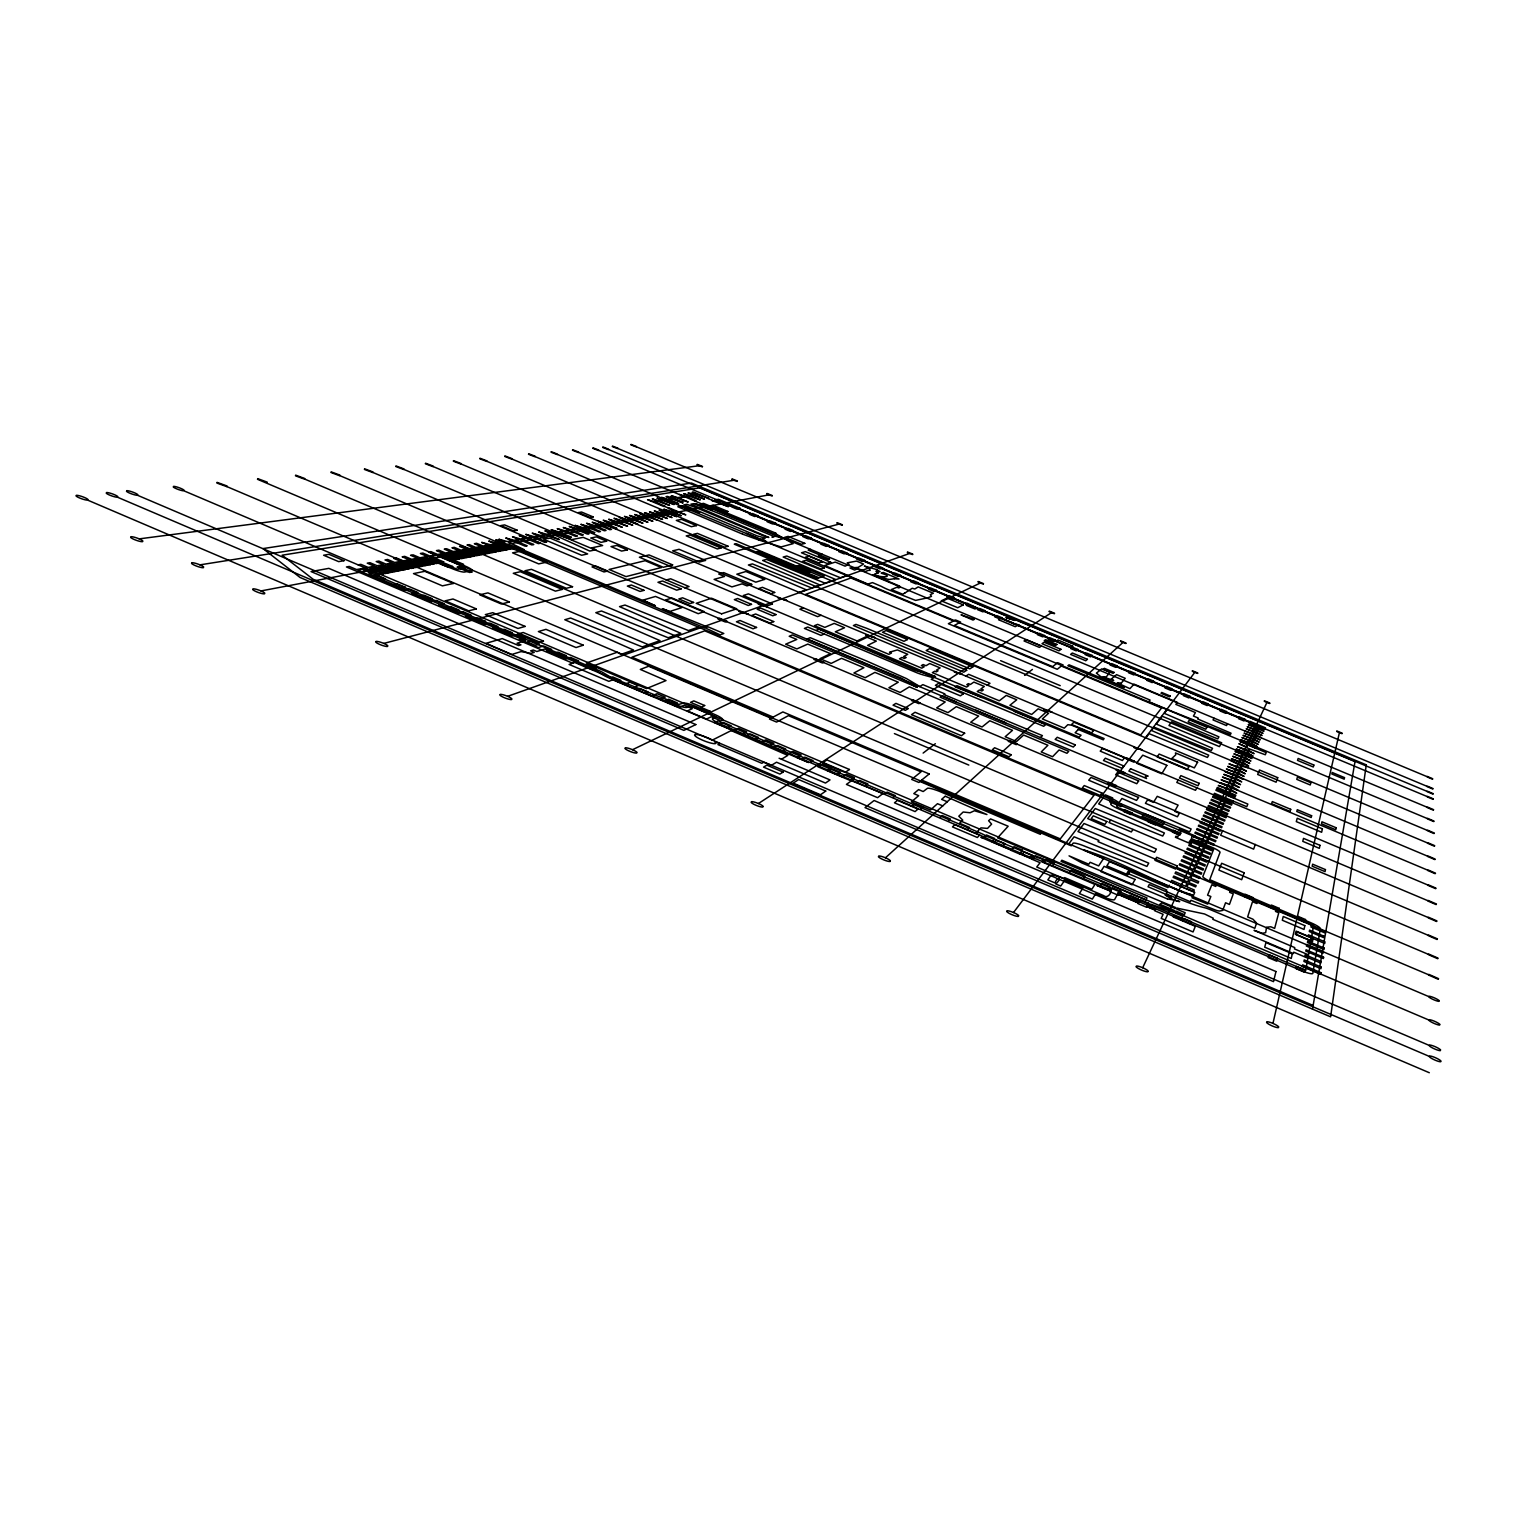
<?xml version="1.0" encoding="UTF-8"?>
<svg xmlns="http://www.w3.org/2000/svg" width="1517" height="1517" viewBox="0 0 1517 1517"><rect width="100%" height="100%" fill="white"/><g stroke="black" fill="none" stroke-linecap="round" stroke-linejoin="round"><path stroke-width="1.5" d="M1096.374 673.188L1101.721 668.845L1109.932 672.278L1106.083 677.132L1103.276 676.715M1312.508 1009.108L1355.003 761.61L699.584 487.867M1311.655 938.132L1311.143 940.768L1296.504 934.548L1297.073 931.95L1324.739 943.46L1325.005 941.867L1308.394 934.832L1308.071 936.406M1272.953 1023.406L1339.397 732.73L1336.724 731.459M1255.28 844.438L1253.63 849.141L1220.635 835.222L1222.607 830.671M1190.352 924.213L1191.414 921.691L1183.753 918.449L1182.672 920.952M1192.627 896.433L1192.04 897.799L1207.741 904.113L1210.85 896.528L1207.57 895.144L1211.818 884.771L1215.762 886.44L1216.767 883.975L1230.552 889.815L1229.623 892.318L1233.264 893.854L1229.453 904.416L1225.565 902.767L1222.74 910.39L1219.535 911.072A13.937 2.332 23 0 1 1216.16 910.314L1190.959 900.283L1190.314 901.743L1166.08 891.446L1166.782 890.024L1127.055 873.147L1128.439 870.796L1167.976 887.578L1169.266 885.169M1192.115 894.859L1184.208 892.849M1233.245 801.166L1232.847 802.076L1226.76 799.516L1225.793 801.64L1231.918 804.219L1231.52 805.129L1225.376 802.55L1224.409 804.693L1230.571 807.291L1230.154 808.22L1223.972 805.622L1222.986 807.803L1229.187 810.419L1228.77 811.367L1222.55 808.751L1221.545 810.95L1227.803 813.586L1227.386 814.553L1221.109 811.898L1220.085 814.155L1226.381 816.81L1225.964 817.777L1219.649 815.122L1218.606 817.398L1224.959 820.071L1224.522 821.057L1218.17 818.365L1217.108 820.678L1223.498 823.371L1223.062 824.376L1216.653 821.683L1215.591 824.015L1222.019 826.727L1221.583 827.751L1215.136 825.039L1214.036 827.41L1220.521 830.14L1220.085 831.183L1213.581 828.434L1212.481 830.842L1219.004 833.61L1218.549 834.653L1212.007 831.885L1210.888 834.35L1217.468 837.119L1216.994 838.18L1210.395 835.393L1209.258 837.896L1215.894 840.683L1215.42 841.764L1208.784 838.958L1207.627 841.499L1214.302 844.305L1213.828 845.405L1207.134 842.58L1205.275 846.638L1212.026 849.482L1211.533 850.62L1204.763 847.756L1203.569 850.373L1210.376 853.256L1209.883 854.393L1203.057 851.511L1201.843 854.166L1208.708 857.067L1208.196 858.224L1201.312 855.323L1200.08 858.034L1207.001 860.954L1206.489 862.13L1199.549 859.191L1198.297 861.94L1205.275 864.899L1204.745 866.093L1197.747 863.135L1196.477 865.942L1203.512 868.9L1202.981 870.132L1195.927 867.136L1194.638 869.981L1201.711 872.977L1201.18 874.209L1194.069 871.213L1192.76 874.095L1199.909 877.129L1199.34 878.381L1192.191 875.347L1190.845 878.286L1198.695 881.605L1198.051 883.122L1190.371 879.86L1188.911 882.534L1196.173 885.606L1195.605 886.914L1188.323 883.823L1186.939 886.857L1194.258 889.967L1193.576 891.541L1186.085 888.734M1247.903 767.792L1241.987 766.218L1241.171 768.019L1246.424 771.167L1240.811 768.797L1239.996 770.636L1245.286 773.784L1239.636 771.413L1238.782 773.253L1244.111 776.439L1238.422 774.068L1237.569 775.927L1242.935 779.15L1237.208 776.742L1236.336 778.638L1241.721 781.881L1235.957 779.454L1235.085 781.388L1240.508 784.649L1234.705 782.203L1233.814 784.156L1239.275 787.456L1233.435 784.991L1232.544 786.982L1238.024 790.3L1232.145 787.835L1231.235 789.826L1236.753 793.182L1230.837 790.698L1229.908 792.727L1235.862 795.23L1235.483 796.103L1229.51 793.6L1228.979 794.775L1234.971 797.278L1234.573 798.17L1215.932 790.338L1216.35 789.447L1227.879 794.301L1228.429 793.144L1216.918 788.309L1217.336 787.437L1228.827 792.272L1229.756 790.243L1218.322 785.446L1230.154 789.371L1231.064 787.38L1219.725 782.601L1231.463 786.527L1232.373 784.554L1221.09 779.814L1232.752 783.701L1233.643 781.767L1222.455 777.064L1234.023 780.933L1234.914 779.017L1223.783 774.353L1235.274 778.202L1236.146 776.306L1225.11 771.66L1236.526 775.49L1237.379 773.613L1226.4 769.024L1237.739 772.817L1238.593 770.977L1227.689 766.407L1238.953 770.2L1239.787 768.379L1228.96 763.828L1240.148 767.602L1240.963 765.801L1230.59 760.529M1261.139 737.679L1256.247 734.873L1256.929 733.356L1262.087 735.517L1257.233 732.711L1257.915 731.213L1263.035 733.356L1258.2 730.587L1258.882 729.108L1263.964 731.232L1259.167 728.463L1259.622 727.477L1264.685 729.601L1265.462 727.819L1249.875 721.315L1249.022 723.059L1258.693 727.098L1258.238 728.084L1248.226 724.652L1257.953 728.71L1257.271 730.189L1247.202 726.738L1256.986 730.834L1256.285 732.313L1246.159 728.843L1256 732.958L1255.299 734.475L1245.116 730.985M1242.347 765.459L1243.144 763.677L1248.7 766.009L1243.504 762.918L1244.3 761.174L1249.799 763.487L1244.642 760.434L1245.419 758.69L1250.899 760.984L1245.76 757.95L1246.538 756.243L1251.98 758.519L1246.879 755.523L1247.638 753.835L1253.042 756.092L1247.979 753.115L1248.738 751.446L1254.104 753.684L1249.06 750.725L1249.799 749.095L1265.311 754.764L1266.202 752.584L1247.903 744.923L1246.917 747.028L1238.877 743.671L1248.832 748.677L1248.074 750.327L1237.379 746.686L1247.751 751.029L1246.993 752.697L1236.222 749.057L1246.652 753.418L1245.874 755.106L1235.047 751.427L1245.552 755.826L1244.755 757.533L1233.871 753.854L1244.433 758.272L1243.637 759.998L1232.657 756.3L1243.295 760.757L1242.48 762.501L1231.444 758.765L1242.139 763.26L1241.323 765.042M1251.07 746.231L1256.436 748.393L1251.411 745.473L1251.885 744.449L1257.195 746.667L1252.189 743.766L1252.909 742.173L1258.2 744.373L1253.232 741.491L1253.933 739.917L1259.186 742.116L1254.237 739.253L1254.957 737.717L1260.172 739.898L1255.242 737.053L1255.943 735.517M1182.862 892.28L1168.849 886.042M1184.739 888.166L1170.877 881.908L1171.636 880.372L1185.611 886.307L1186.996 883.273L1173.115 877.376L1173.741 876.105L1187.583 881.984L1188.854 879.215L1175.068 873.375L1175.808 871.896L1189.537 877.736L1190.883 874.797L1177.23 869.013L1177.837 867.781L1191.452 873.545L1192.779 870.663L1179.24 864.918L1179.828 863.723L1193.348 869.431L1194.656 866.605L1181.212 860.916L1181.8 859.722L1195.206 865.392L1196.477 862.604L1183.146 856.953L1183.734 855.778L1197.027 861.409L1198.297 858.66L1185.061 853.066L1185.63 851.909L1198.828 857.503L1200.061 854.792L1186.939 849.255L1187.508 848.117L1200.592 853.654L1201.824 850.98L1188.797 845.481L1189.347 844.362L1202.336 849.842L1203.531 847.226L1190.617 841.764L1191.167 840.665L1204.043 846.126L1196.932 842.485L1197.804 840.646L1205.143 843.736L1205.901 842.068L1193.12 836.663L1193.651 835.602L1206.413 840.987L1207.57 838.446L1194.884 833.098L1195.415 832.037L1208.063 837.384L1209.201 834.9L1196.61 829.59L1197.122 828.547L1209.694 833.838L1210.813 831.392L1198.316 826.12L1198.828 825.096L1211.287 830.349L1212.386 827.941L1200.004 822.707L1200.497 821.702L1212.86 826.917L1213.96 824.546L1201.654 819.351L1202.147 818.346L1214.415 823.522L1215.496 821.19L1203.284 816.032L1203.758 815.046L1215.951 820.185L1217.013 817.891L1204.877 812.771L1205.351 811.804L1217.468 816.904L1218.511 814.629L1206.47 809.566L1206.925 808.599L1218.947 813.662L1219.971 811.424L1208.025 806.399L1208.48 805.451L1220.408 810.476L1221.432 808.277L1209.561 803.27L1210.016 802.341L1221.849 807.328L1222.854 805.148L1211.078 800.199L1211.514 799.269L1223.29 804.219L1224.257 802.076L1212.557 797.165L1213.012 796.254L1224.693 801.166L1225.66 799.061L1214.036 794.168L1214.472 793.277L1246.784 806.722L1247.846 804.086L1226.551 795.117L1225.357 797.714M1250.103 745.814L1239.939 741.491L1250.444 745.056L1250.918 744.032L1240.773 739.803L1251.222 743.349L1251.961 741.775L1241.873 737.546L1252.265 741.092L1252.985 739.519L1242.973 735.347L1253.289 738.855L1254.009 737.319L1244.054 733.147L1254.294 736.655L1255.014 735.119M1041.022 832.966L1040.378 834.331L939.061 791.191A22.736 3.849 22.2 0 0 937.108 790.471L934.169 789.485A13.501 2.276 22.2 0 0 932.405 788.954L931.571 788.745A11.624 1.972 22.2 0 0 929.466 788.309L928.461 788.214A14.639 2.484 22.2 0 0 927.551 788.233L923.189 791.552L918.619 789.598L913.803 793.619L918.695 795.685L911.376 801.848L930.452 809.964L937.487 803.688L942.797 805.925M1136.366 966.045A6.732 1.289 23.1 0 1 1142.68 967.732L1266.904 702.504L1269.691 703.509M1180.169 833.345L1181.174 831.449L1178.538 830.349L1179.164 829.192L1194.998 835.867L1194.429 837.043L1192.078 836.057L1191.433 838.636L1211.438 847.074A9.993 1.517 22.9 0 1 1220.028 852.364L1209.751 879.689L1310.878 922.753A10.676 1.726 23.3 0 1 1320.378 928.632L1312.85 973.326A11.529 2.01 23.4 0 1 1301.833 970.823L1117.82 892.717A11.434 2.01 22.8 0 1 1117.991 893.418L1114.616 899.524A11.567 2.048 22.8 0 1 1102.878 896.775L1095.691 893.722L1092.335 899.088L1079.364 893.551L1082.835 888.26L1064.612 880.505L1060.705 886.061L1055.794 883.956C1063.133 877.148 1057.482 875.992 1054.998 882.932L1047.83 879.898L1050.902 875.423A11.586 2.067 22.6 0 1 1062.772 878.229L1103.599 895.599C1108.282 899.903 1114.635 889.057 1107.789 888.355M1179.373 833.023L1118.427 807.746L1116.796 806.57L1118.712 803.043A9.823 1.479 22.6 0 0 1110.539 798.018L1101.74 794.301L1101.114 795.117L1112.53 800.255L1110.728 804.029A9.898 1.517 22.6 0 0 1118.977 809.111L1178.671 834.35L1177.818 837.005L1175.959 836.227L1175.41 837.27L1191.073 843.888L1191.603 842.826L1189.214 841.821L1190.978 839.546L1213.619 849.387L1202.848 876.428A10.562 1.707 23 0 0 1211.931 882.135L1313.608 925.541L1305.758 970.368L1044.417 860.025A11.396 2.01 22.6 0 0 1037.021 857.465L986.372 836.095A11.359 1.991 22.3 0 0 980.266 833.042L719.361 721.599L722.509 719.892A11.169 1.934 21.5 0 0 714.659 714.45L695.696 706.372A11.169 1.915 21.4 0 0 683.162 703.167L678.933 704.4L665.489 698.939A11.264 1.953 21.3 0 0 658.909 696.568L610.972 677.322L603.728 673.036A11.245 1.934 21.1 0 0 598.134 670.211L375.799 575.246L436.668 562.598L452.275 568.666A10.486 1.65 20.7 0 0 464.619 572.042L471.54 570.601A10.41 1.631 20.7 0 0 465.131 566.05L451.402 559.754L515.059 547.77L704.343 627.791M1196.837 787.835L1195.491 790.319L1176.794 782.45L1178.235 780.022M1227.462 723.837L1226.513 725.562L1213.031 719.93L1214.036 718.224M1100.318 885.644L1101.74 883.349L1110.122 886.914L1108.718 889.209L1036.528 859.115A11.359 1.991 22.5 0 1 1029.095 856.536M1143.951 813.472L1142.168 816.317L1162.591 824.945L1164.26 822.024L1118.844 802.872L1121.954 798.435L1191.129 828.984L1189.65 831.923L1144.197 813.548M1132.952 829.42L1131.341 831.961L1108.965 822.479L1110.691 819.995M1083.366 878.438L1084.883 876.181L1070.945 870.265L1069.39 872.484M1052.76 865.411L1054.391 863.23L1046.066 859.684L1044.379 861.846M1068.366 844.457L1074.074 836.796L1146.909 866.416L1148.729 863.135L1098.043 841.651L1098.877 840.437L1077.98 831.581L1084.029 823.503L1154.589 852.289L1156.371 849.084L1087.708 818.573L1095.236 808.523L1162.724 836.038L1164.411 833.004L1098.668 803.915L1103.143 797.923M1104.262 796.52L1105.476 794.908L1112.663 797.942L1111.487 799.573L1109.951 798.833M1145.828 737.964L1149.071 733.659L1207.456 757.438L1208.708 755.182L1151.46 730.473L1153.982 727.136L1211.324 750.498L1212.538 748.298L1156.295 724.064L1162.174 716.252L1217.753 738.893L1218.909 736.845L1164.335 713.369L1167.18 709.615M1013.508 912.532L1194.751 672.429L1197.596 673.434M1022.42 853.995L1024.184 851.852L1032.546 855.398L1030.802 857.56L991.322 840.494A11.34 1.991 22.4 0 1 985.14 837.403L719.911 723.874L722.983 722.32L731.156 725.79L728.103 727.364M1003.021 845.746L1004.88 843.642L996.536 840.096L994.64 842.182M1078.303 729.468L1075.136 732.73L1081.052 735.233L1079.194 737.148L957.037 685.703L955.236 686.917L982.068 697.573M1121.291 683.124L1125.235 678.308L1116.531 674.648L1111.392 678.971M976.152 832.833L980.949 827.865L987.529 828.415L991.606 824.11L988.591 820.697L990.601 818.915L1008.16 826.234L997.56 837.877L1145.923 899.96L1147.004 897.912L1061.047 861.372L1061.862 860.253L1175.808 907.64L1175.391 908.55L1161.927 902.824L1159.879 904.265L1174.499 910.484L1173.665 912.324L1150.644 904.132L1149.431 906.521L1155.461 909.1L1154.665 910.712L1163.122 914.315L1161.188 918.392L1193.064 931.95L1195.339 926.337L1173.229 916.932L1173.703 915.889L1181.421 919.188L1182.653 916.154L1175.049 912.912L1175.903 911.072L1184.341 914.656L1185.194 912.722L1176.775 909.138L1177.268 908.076A22.414 3.849 22.9 0 0 1179.43 908.645L1204.555 913.974L1213.259 918.221L1212.823 919.321L1293.413 953.567L1293.717 952.183L1307.445 958.023L1308.09 954.686L1294.456 948.902L1294.741 947.594L1254.066 930.319L1260.267 932.595A10.183 1.726 23.2 0 0 1262.846 933.22L1265.652 932.652L1266.562 927.228L1270.81 926.773L1274.64 928.404L1278.755 912.817L1275.532 911.433L1276.157 909.1L1257.574 901.231L1256.853 903.525L1252.511 901.705L1247.638 916.951L1252.947 919.207L1256.569 922.981L1254.843 928.309L1210.642 909.783A22.319 3.792 23.1 0 0 1205.408 907.924C1191.698 904.739 1179.562 898.974 1166.345 894.158L1167.313 892.167L1149.241 884.506L1148.047 886.762L1171.845 896.85L1165.132 894.992C1178.292 903.999 1188.778 902.293 1167.521 898.955M967.808 829.287L969.572 827.523L959.54 823.257L962.745 820.128L958.801 816.203L963.162 812.012L970.046 812.771L974.426 810.742L986.941 814.553L945.375 796.273M1040.605 737.452L1042.444 735.631L943.934 694.558L944.901 693.914L922.848 684.622L919.814 686.518L906.332 678.516L866.624 661.014L810.23 637.69L807.272 638.96L902.103 678.592L913.898 685.722A15.417 2.181 22 0 0 917.33 687.391L792.386 634.94L789.219 636.268L796.785 639.453L785.673 644.194L796.861 648.916L807.784 644.08L830.52 653.675L819.995 658.662L831.202 663.403L841.537 658.321L863.875 667.727L853.938 672.979L865.164 677.72L874.911 672.372L898.254 682.214L888.924 687.732L900.188 692.473L909.328 686.879L945.205 701.992L936.691 707.87L947.973 712.63L956.298 706.675L978.636 716.081L970.728 722.225L982.049 726.984L989.767 720.765L1012.484 730.341L1005.164 736.731L1016.504 741.529L1023.634 735.043L1047.906 745.264L1041.212 751.939L1052.57 756.736L1059.075 749.967L1066.963 753.285L1068.745 751.351L940.085 697.156L942.114 695.791L956.279 702.011M878.002 573.047L877.49 573.312A27.951 3.224 21.8 0 1 877.186 573.407L876.731 573.464A33.279 3.868 21.9 0 0 876.542 573.464A25.599 2.977 21.9 0 0 876.086 573.54L874.569 574.09C875.84 577.636 897.476 577.996 881.263 573.217L883.311 572.459L899.05 579.039L894.537 578.773M948.39 821.038L950.476 819.047L942.209 815.52L940.066 817.492M1005.619 722.718L975.829 710.221M885.435 857.807L1122.921 642.487L1125.842 643.511M848.78 564.286L845.121 566.163L835.26 562.086L824.755 565.519L867.914 584.083L872.484 582.604L881.339 586.396A18.944 2.238 21.9 0 0 887.047 589.184L915.585 600.41L926.072 598.172A14.696 1.726 21.9 0 0 926.678 598.267L931.476 596.371L930.281 594.645L933.353 593.242L918.183 586.908L914.808 588.994L912.76 588.406M920.667 809.244L922.886 807.309L914.618 803.801L912.381 805.717M893.02 797.487L895.352 795.61L887.104 792.102L884.733 793.96M923.132 753.077L935.344 743.709M1024.62 675.406L1032.413 669.433M865.411 785.749L867.857 783.91L859.627 780.421L857.124 782.222M987.245 685.286L990.013 683.295L968.623 674.307L965.741 676.241M837.839 774.03L840.418 772.248L832.188 768.759L829.59 770.503M758.443 803.517L1051.452 612.678L1054.41 613.721M810.343 762.33L813.036 760.605L804.825 757.116L802.095 758.822M1018.229 625.649L1019.291 624.985L1012.806 623.373M1017.433 625.345L1015.271 626.711L998.527 619.713L999.855 618.936L994.64 616.755L996.726 615.561L1002.149 617.817L1001.011 618.481M781.464 759.24L787.797 755.39L732.502 731.156L730.417 730.985L712.364 740.087A11.491 2.067 21.4 0 0 695.07 734.55A11.491 2.067 21.4 0 0 706.41 741.699A11.491 2.067 21.4 0 0 714.583 741.491L719.873 743.614L717.958 744.619L761.799 763.298L763.601 762.236L771.432 765.308L776.533 762.217L825.476 783.056L830.027 779.928L779.112 758.253M782.867 750.65L785.692 748.981L777.5 745.492L774.656 747.141M755.466 738.988L758.386 737.376L750.213 733.906L747.255 735.498M976.512 608.222L975.052 609L966.31 605.34L967.808 604.581L953.548 598.305L966.291 603.501M965.817 603.747L967.012 603.14L978.787 608.848M632.513 749.701L980.304 583.021L983.357 584.102M824.205 633.992L821.019 635.395L804.427 628.417L807.708 627.052L917.52 673.036A18.185 2.503 22 0 0 922.943 674.856L933.638 677.834L931.286 679.332L1043.696 726.283L1045.611 724.633L1014.247 711.397M816.184 630.408L818.952 629.214L915.13 670.381L930.092 674.8A16.118 2.238 22 0 1 933.941 676.203L935.534 676.658L814.458 625.668L817.663 624.359L824.85 627.374L834.198 623.392L844.552 627.735L835.317 631.793L857.086 640.951L865.942 636.742L876.314 641.103L867.61 645.389L888.943 654.358L891.446 653.031L889.493 652.215L897.343 649.921L907.735 654.301L903.715 656.482L906.161 657.506L904.416 658.492L901.951 657.449L899.486 658.795L921.786 668.182L924.194 666.778L921.369 665.584L923.151 664.541L925.958 665.735L929.693 663.536L940.104 667.897L936.444 670.135L938.037 670.817L936.311 671.879L934.719 671.197L932.367 672.638L966.632 687.068L968.851 685.551L966.784 684.679L968.339 683.617L970.406 684.47L973.857 682.081L984.305 686.461L980.911 688.908L983.338 689.913L981.84 691.012L979.413 689.988L977.232 691.524L999.286 700.816L1006.283 695.393L1016.731 699.792L1009.905 705.291L1031.693 714.45L1038.121 708.837L1048.607 713.255L1042.35 718.944L1064.27 728.16L1067.816 724.69L1071.552 725.164L1104.111 738.514L1103.276 739.822L1078.303 729.468M912.191 588.293L904.454 593.318A25.353 2.996 22 0 1 904.625 593.185L902.691 594.209L891.37 589.544L896.983 587.231L898.595 587.913L899.6 587.496L897.988 586.814L899.676 586.131L872.711 574.772L888.753 579.551M821 615.257L817.587 616.642L799.876 609.189L803.403 607.843M945.148 796.273L941.621 799.364L947.348 801.791M894.309 578.736L888.753 579.551M704.817 627.716L720.139 634.865L723.799 633.48L707.68 626.692L706.163 627.223M799.08 592.426L806.323 589.848L748.393 564.988L752.375 563.907L811.652 587.951L819.976 585.012L762.653 560.456L766.464 559.413L825.077 583.192L835.564 579.475L783.17 557.023L786.773 556.037L840.418 577.749L846.751 575.512M507.626 696.341L909.498 553.496L912.608 554.596M698.484 627.033L688.471 630.56L624.985 605.036L619.543 606.629L680.773 633.291L668.144 637.747L601.509 611.01L595.821 612.678L660.009 640.629L642.222 646.906L570.639 618.045L564.798 619.732L633.499 649.997L621.022 654.396L617.324 652.215L586.302 663.043L646.394 688.604L666.001 680.583L640.326 669.433L648.612 666.266L771.053 718.224M822.271 554.179L819.787 554.938L808.163 550.083L810.685 549.344M684.641 587.837L689.04 586.548L670.628 578.792L666.134 580.025M765.706 541.019L761.951 538.914L765.289 538.08L757.286 535.956L683.883 504.877L686.936 504.308L698.408 508.593L764.833 536.354A10.657 1.252 21.6 0 1 766.597 537.018L768.835 537.454A9.007 1.062 21.6 0 1 767.735 536.98L690.937 504.137L693.933 503.663L720.973 514.263L773.727 536.335L771.982 537.17L775.509 536.26L781.615 537.852L700.645 503.928L703.528 503.379L776.173 533.301L775.206 533.529L793.144 543.636L781.103 546.935L759.467 540.223A10.96 1.308 21.6 0 1 758.728 539.976L758.728 539.976M383.782 643.417L839.015 524.105L842.182 525.223M742.685 534.193L677.834 506.754L681.285 506.356L690.804 510.034M746.326 533.263L760.984 539.483M459.708 565.101L463.576 564.324L456.181 561.195L452.275 561.954M380.634 574.393L383.327 573.862L369.465 567.984L375.78 566.808L389.547 572.649L392.201 572.137L378.454 566.296L384.654 565.139L398.326 570.942L400.943 570.43L387.29 564.646L393.396 563.509L406.954 569.254L409.514 568.761L395.994 563.016L401.986 561.897L415.449 567.605L417.952 567.111L404.546 561.423L410.443 560.323L423.793 565.974L426.258 565.5L412.946 559.849L418.749 558.768L431.985 564.381L434.431 563.907L421.233 558.313L428.534 556.948L441.637 562.504L444.026 562.03L430.961 556.492L436.555 555.45L449.563 560.949L451.914 560.494L438.925 554.994L444.443 553.97L457.357 559.432L459.67 558.977L446.775 553.534L452.199 552.51L465.017 557.934L467.293 557.497L454.512 552.093L459.841 551.088L472.564 556.474L474.802 556.037L462.116 550.671L467.369 549.685L479.979 555.013L482.197 554.596L469.606 549.268L474.783 548.301L487.298 553.591L489.46 553.174L476.983 547.884L482.065 546.935L494.504 552.188L496.628 551.771L484.245 546.537L489.251 545.589L501.577 550.804L503.701 550.406L491.375 545.191L496.324 544.281L508.574 549.438L510.641 549.04L498.429 543.882L503.284 542.972L520.786 550.273L524.161 549.609L508.404 542.024L513.163 541.133L525.204 546.196L527.195 545.817L515.192 540.754L519.895 539.862L531.822 544.906L533.794 544.527L521.886 539.502L526.494 538.63L538.364 543.636L540.299 543.257L528.466 538.27L533.017 537.416L544.793 542.384L546.708 542.005L534.97 537.056L539.445 536.222L545.911 538.933L543.882 539.331L581.656 555.26L587.648 553.933L550.121 538.137L547.808 538.573L541.36 535.861L545.779 535.027L559.242 539.559L547.675 534.686L552.036 533.87L589.734 551.05L595.934 549.723L591.573 547.884L602.647 545.532L583.192 537.34L571.89 539.578L553.876 533.51L558.18 532.714L569.633 537.53L571.435 537.189L560.02 532.372L564.248 531.576L575.626 536.373L577.408 536.013L566.05 531.253L570.24 530.457L581.523 535.217L583.287 534.875L572.023 530.135L576.138 529.357L587.344 534.079L589.089 533.737L577.882 529.035L581.959 528.276L593.09 532.96L594.816 532.619L583.685 527.954L587.705 527.195L598.76 531.86L600.448 531.519L589.411 526.873L593.356 526.152L604.354 530.76L606.023 530.438L595.043 525.83L598.95 525.091L609.872 529.698L611.503 529.376L600.599 524.787L604.449 524.067L615.314 528.637L616.926 528.314L606.098 523.763L609.891 523.062L622.273 527.271L611.522 522.758L615.257 522.057L627.545 526.247L616.85 521.753L620.548 521.071L632.76 525.223L622.141 520.767L625.781 520.084L637.898 524.218L627.336 519.8L630.939 519.117L642.961 523.232L632.475 518.833L636.04 518.169L647.968 522.265L637.557 517.885L641.065 517.221L652.917 521.298L642.563 516.956L646.033 516.311L657.79 520.35M260.981 590.928L768.854 494.864L772.134 496.002M366.735 568.496L357.917 570.127L403.825 590.36L409.799 589.089L417.801 592.483L411.865 593.792L430.638 601.775L436.46 600.41L444.462 603.823L438.697 605.188L457.489 613.19L463.159 611.768L471.18 615.181L465.567 616.623L484.397 624.625L489.915 623.146L497.955 626.559L492.475 628.076L511.362 636.097L516.709 634.542L524.768 637.955L519.459 639.548L538.364 647.588L543.56 645.958L551.638 649.39L546.48 651.04L565.405 659.08L570.468 657.392L578.546 660.824L572.231 662.986L346.445 566.96L349.251 566.448L356.59 569.558L365.407 567.927M647.494 516.027L650.926 515.382L662.626 519.402L652.386 515.116L655.761 514.491L667.366 518.473L657.202 514.206L660.54 513.58L672.069 517.562L661.962 513.315L665.261 512.708L676.715 516.652L666.665 512.443L669.926 511.836L681.304 515.761L671.31 511.57L674.534 510.982L685.836 514.87L669.755 508.157L668.371 508.404L673.586 510.584L670.362 511.172L663.744 509.238L668.978 511.438L665.716 512.044L659.042 510.091L664.313 512.31L661.014 512.917L654.282 510.964L659.573 513.182L656.235 513.808L649.466 511.836L654.794 514.073L651.419 514.699L644.592 512.727L649.959 514.984L646.526 515.609M358.126 564.836L360.875 564.343L368.138 567.415L374.452 566.239L367.247 563.167L369.958 562.693L377.145 565.746L383.365 564.589L376.197 561.555L378.871 561.062L386.001 564.096L392.107 562.959L385.015 559.944L387.631 559.47L394.704 562.466L400.716 561.347L393.68 558.37L396.24 557.896L403.275 560.873L409.173 559.773L402.195 556.815L404.717 556.36L411.695 559.318L417.497 558.237L410.576 555.298L413.06 554.843L419.962 557.782L427.282 556.417L420.418 553.496L422.864 553.06L429.709 555.962L435.322 554.919L428.496 552.036L430.904 551.6L437.692 554.482L443.211 553.44L436.46 550.595L438.811 550.159L445.562 553.003L450.985 551.998L444.291 549.154L446.605 548.737L453.299 551.562L458.646 550.576L451.99 547.77L454.266 547.353L460.903 550.159L466.174 549.173L459.575 546.385L461.813 545.968L468.412 548.756L473.588 547.789L467.027 545.02L469.246 544.622L475.788 547.39L480.889 546.442L474.385 543.693L476.566 543.295L483.051 546.025L488.076 545.096L481.629 542.365L490.219 544.698L495.149 543.788L488.758 541.076L497.254 543.389L502.127 542.479L495.775 539.805L504.213 542.1L505.199 541.91L498.865 539.237L507.266 541.531L512.025 540.64L505.73 537.985L514.054 540.261L518.757 539.388L512.499 536.753L520.748 539.028L525.375 538.156L519.174 535.539L527.347 537.795L531.898 536.942L525.735 534.344L533.851 536.582L538.345 535.748L532.22 533.169L540.242 535.387L544.679 534.572L538.611 532.012L546.556 534.212L550.936 533.396L544.887 530.855L552.795 533.055L557.099 532.258L551.107 529.736L558.92 531.917L563.167 531.121L557.213 528.618L564.969 530.798L569.159 530.002L563.243 527.518L570.942 529.68L575.076 528.921L569.197 526.437L576.82 528.58L580.897 527.821L575.057 525.375L582.623 527.499L586.643 526.759L580.84 524.313L588.349 526.437L592.313 525.697L586.548 523.289L594 525.394L597.907 524.654L592.18 522.265L599.575 524.351L603.425 523.63L597.736 521.241L605.055 523.327L608.867 522.625L603.216 520.255L610.479 522.322L614.233 521.62L608.639 519.269L615.845 521.317L619.543 520.634L613.968 518.302L621.117 520.35L624.776 519.667L619.239 517.335L626.331 519.364L629.934 518.7L624.435 516.387L631.47 518.416L635.035 517.752L629.574 515.458L636.552 517.468L640.079 516.823L634.637 514.528L641.577 516.538L645.047 515.894L639.643 513.618L641.141 513.353M694.805 500.875L696.075 500.648L686.556 496.666L689.571 496.154L700.304 499.889L690.842 495.926L693.819 495.433L704.476 499.15L695.07 495.206L698.01 494.713L708.61 498.41L693.478 492.077L692.207 492.285L697.118 494.333L687.978 492.987L692.909 495.054L689.951 495.547L683.693 493.689L688.661 495.775L685.646 496.287L679.369 494.409M683.484 501.046L681 501.482L670.59 497.14L673.112 496.704M673.377 498.372L667.423 496.4L666.058 496.628L671.14 498.752L667.992 499.283L661.526 497.367L666.627 499.51L663.441 500.06L656.937 498.126L662.076 500.288L658.833 500.838L652.272 498.903L657.449 501.065L654.187 501.615L647.569 499.681L663.65 506.413L665.034 506.166L655.116 502.013L658.378 501.463L669.623 505.351L659.781 501.217L663.005 500.667L674.174 504.535L664.37 500.439L667.556 499.908L678.668 503.739L668.921 499.662L672.069 499.131L683.086 502.961L674.307 498.752M684.357 496.495L677.701 497.633L671.329 495.756L688.225 502.032L678.611 498.012L685.267 496.874M702.049 487.469L282.143 555.203L313.147 579.266L1313.134 1005.468M199.96 564.855L733.906 480.282L737.186 481.439M139.185 538.876L699.034 465.757L702.371 466.914M226.829 486.654L216.912 483.07M217.045 482.349L227.095 486.009M257.662 478.613L267.257 482.159M1438.306 979.299L1428.559 975.014M304.519 479.144L295.436 475.788M1428.843 974.388L1438.609 978.674M295.625 475.124L304.784 478.538M339.637 475.731L331.009 472.508M331.142 471.863L339.941 475.124M1437.737 958.725L1428.369 954.629M1428.654 954.022L1438.021 958.118M372.765 472.546L364.383 469.417M364.554 468.791L372.992 471.958M1437.073 939.497L1428.218 935.61M1428.464 935.003L1437.433 938.89M403.787 469.53L395.804 466.534M395.975 465.909L404.034 468.962M1436.637 921.502L1428.142 917.842M1428.293 917.178L1436.921 920.914M433.009 466.686L425.329 463.747M425.537 463.197L433.331 466.155M1428.142 900.434L1436.447 904.018M1436.144 904.587L1427.952 901.06M460.713 464.012L453.318 461.187M453.507 460.637L460.959 463.481M1435.689 888.697L1427.744 885.264M1428.009 884.695L1435.973 888.147M486.862 461.471L479.751 458.76M479.903 458.21L487.071 460.94M1121.082 683.124L1117.233 682.859L1129.918 688.661L1134.071 684.148L1177.344 702.371L1175.846 704.381L1195.415 712.554L1193.424 716.043L1198.24 718.053L1197.653 718.963L1231.064 733.223L1230.344 734.588L1171.01 710.942L1148.805 701.65L1150.095 700.077L1067.835 665.716L1069.011 664.806L1124.344 687.561L1100.451 676.411L1096.848 673.472M1435.177 873.697L1427.706 870.474M1427.876 869.886L1435.556 873.185M511.513 459.063L504.744 456.446M504.933 455.915L511.836 458.57M765.535 541.019L761.003 539.502M528.656 453.735L535.292 456.295M1427.744 855.891L1435.101 859.039M1434.892 859.589L1427.516 856.422M534.951 456.788L528.466 454.247M1427.63 842.656L1434.722 845.69M1434.456 846.221L1427.459 843.224M551.202 451.687L557.573 454.152M557.384 454.645L551.145 452.256M572.611 449.715L578.754 452.085M578.546 452.578L572.478 450.227M1434.02 833.554L1427.269 830.652M1427.516 830.14L1434.361 833.061M593.033 447.856L598.912 450.132M598.703 450.606L592.844 448.33M1427.402 818.27L1434.001 821.076M1433.736 821.569L1427.194 818.782M608.431 449.658L602.78 447.477M617.874 448.729L612.337 446.567M602.875 446.946L608.658 449.203M612.47 446.074L618.159 448.292M1433.337 810.154L1427.213 807.556M1427.307 806.987L1433.66 809.699M631.034 444.386L636.495 446.51M636.306 446.965L630.844 444.822M1427.213 796.273L1433.318 798.871M1433.091 799.345L1427.042 796.785M1427.156 791.115L1433.186 793.675M1432.996 794.131L1427.023 791.609M697.251 464.373L702.542 466.459M766.995 493.442L772.286 495.547M732.104 478.898L737.395 481.003M1427.118 786.071L1433.015 788.575M1432.788 789.03L1426.985 786.583M837.1 522.663L842.39 524.768M907.488 551.998L912.779 554.122M978.2 581.485L983.528 583.647M1049.29 611.104L1054.599 613.266M1120.665 640.857L1126.031 643.056M1427.042 776.344L1432.731 778.752M1432.541 779.207L1426.871 776.818M1192.381 670.761L1197.785 672.998M1264.438 700.797L1269.862 703.054M1342.033 733.678L1339.511 732.787M1336.837 730.966L1342.317 733.261M1167.483 898.955L1082.019 863.04L1069.049 855.853L1088.808 864.235L1090.135 862.282L1098.668 865.904L1103.655 858.375L1083.669 849.899C1120.115 860.67 1156.371 883.197 1193.443 895.428L1194.751 892.413L1126.733 862.623L1085.603 846.543A19.778 3.318 22.6 0 0 1083.878 845.841A16.308 2.731 22.6 0 0 1081.507 844.95L1080.028 844.438A11.871 1.991 22.6 0 0 1077.81 843.774L1075.951 843.319A12.06 2.01 22.6 0 0 1074.965 843.149A13.786 2.313 22.6 0 0 1074.112 843.073A16.251 2.731 22.6 0 0 1073.145 843.111L1071.267 845.803L919.947 781.483M742.78 534.231L758.595 539.919M768.967 494.902L766.9 493.954M839.129 524.161L837.005 523.175M980.304 583.021L978.086 581.978M909.442 553.477L907.375 552.491M1051.509 612.697L1049.138 611.579M1266.96 702.523L1264.268 701.252M699.034 465.757L697.137 464.866M733.792 480.244L731.971 479.372M1122.921 642.487L1120.532 641.35M1194.694 672.391L1192.286 671.254M637.045 447.079L1426.245 776.306M618.671 448.842L1426.34 786.034M609.151 449.772L1426.397 791.097M732.408 505.787L733.792 506.375M739.101 508.593L751.541 513.789M756.869 516.008L769.328 521.222M774.656 523.441L787.114 528.656M804.939 536.089L792.462 530.893L804.768 536.146M810.287 538.326L822.783 543.56M828.149 545.798L840.646 551.012M858.527 558.484L846.012 553.25L858.375 558.54M863.913 560.74L876.447 565.974M894.366 573.464L881.813 568.211L894.215 573.521M899.752 575.702L912.324 580.954M917.709 583.211L930.281 588.463M948.277 595.991L935.686 590.72L948.144 596.048M971.695 605.776L978.92 608.791M984.324 611.048L996.062 615.94L984.192 611.104M1013.223 623.127L1001.485 618.215L1038.443 633.784M1018.647 625.383L1038.557 633.708M1054.865 640.515L1055.775 640.895L1054.751 640.591M1086.172 653.599L1077.411 649.94L1086.077 653.675M1111.165 664.048L1091.614 655.875L1111.089 664.124M1129.388 671.652L1116.626 666.323L1129.293 671.728M1134.849 673.927L1147.611 679.256M1153.072 681.55L1165.852 686.898M1171.333 689.173L1184.132 694.521M1202.431 702.162L1189.612 696.815L1202.355 702.257M1226.248 712.118L1239.086 717.484M1249.591 721.864L1244.585 719.779L1249.553 721.978M732.218 505.825L733.583 506.413M738.912 508.631L751.351 513.827M756.68 516.064L769.138 521.26M774.466 523.498L786.944 528.693M810.116 538.383L822.612 543.598M827.979 545.836L840.475 551.069M863.742 560.778L876.276 566.031M899.6 575.758L912.172 581.011M917.557 583.268L930.149 588.52M1134.754 674.022L1147.535 679.351M1152.996 681.645L1165.777 686.973M1171.276 689.268L1184.056 694.615M1226.191 712.213L1239.029 717.579M599.405 450.701L1426.454 796.254M707.889 498.543L712.554 500.363M579.21 452.654L1426.549 806.987M557.991 454.702L1426.682 818.289M953.586 620.946L850.885 577.977L805.679 594.342L1140.708 734.949L1161.548 708.003L1061.274 666.02M664.218 506.318L669.187 508.252M535.672 456.864L1426.795 830.178M1000.613 660.654L1060.231 685.646M512.158 459.12L1426.928 842.712M487.393 461.528L1427.061 855.948M461.225 464.05L1427.213 869.962M433.54 466.724L1427.364 884.809M404.224 469.549L1427.535 900.567M373.106 472.546L1427.706 917.311M707.055 626.824L662.246 608.677L669.907 611.427L681.929 607.596L655.515 596.446L643.075 600.106L655.249 605.719L519.307 548.32A9.69 1.422 20.9 0 0 508.062 545.153L445.372 557.08A10.372 1.612 20.7 0 0 451.706 561.574L465.472 567.851L457.527 569.33L442.699 563.357A10.524 1.669 20.7 0 0 430.278 559.963L369.333 572.231A11.226 1.877 20.4 0 0 375.913 577.143L525.413 640.724L517.088 643.208L520.938 644.858L518.605 645.559L502.26 638.6L486.066 643.303L511.779 654.472L521.033 651.608L531.083 653.372L534.231 652.367L530.647 650.831L533.263 650.016L536.847 651.533L544.887 648.992L596.598 670.988L603.519 675.16A11.226 1.934 21.1 0 0 609.265 678.042L648.233 694.521A11.226 1.934 21.3 0 0 654.718 696.853L674.363 704.153A11.207 1.934 21.3 0 0 687.011 707.377L692.416 706.486L715.759 716.764L712.63 718.527A11.226 1.953 21.5 0 0 720.518 724.026M340.036 475.731L1427.895 935.174M304.822 479.144L1428.085 954.212M894.404 733.583L968.813 765.08M1428.293 974.616L257.454 479.277M773.177 717.086L631.982 657.183L704.779 630.844L1094.041 795.249L1060.288 838.901L921.672 780.079M227 486.654L1428.521 996.479M1428.767 1019.974L183.898 490.806A5.992 0.967 19.9 0 1 178.323 489.498A5.992 0.967 19.9 0 1 173.26 486.995M1110.482 890.896L1096.905 885.416L1110.349 891.124M1118.901 894.48L1138.546 902.824M1146.985 906.426L1155.082 909.859M1118.769 894.708L1138.433 903.07M1146.871 906.654L1154.968 910.105M1011.441 849.994L991.89 841.688L994.792 838.522L986.467 834.976L983.528 838.124L980.892 837.289L1011.251 850.203M1019.822 853.559L1032.736 859.058M1019.652 853.787L1032.546 859.267M1429.033 1045.327L137.554 495.282A6.239 1.043 19.7 0 1 131.789 493.954A6.239 1.043 19.7 0 1 126.48 491.337M1429.147 1056.325L117.492 497.216A6.352 1.062 19.6 0 1 111.67 495.888A6.352 1.062 19.6 0 1 106.247 493.215M1429.317 1072.728L87.607 500.098A6.504 1.119 19.5 0 1 81.634 498.771A6.504 1.119 19.5 0 1 76.059 496.002M1103.352 676.885L1113.687 680.545L1111.43 679.085M878.04 572.99L875.916 571.302L880.069 571.644L876.617 570.183L877.603 569.823L864.33 566.05L869.146 568.06L870.189 570.278A13.084 1.517 21.8 0 1 869.544 570.373L869.279 570.354A12.838 1.479 21.8 0 0 868.445 570.373L865.126 571.568L857.863 568.515L854.621 570.051L849.975 568.003L858.148 567.377L863.571 564.04L856.536 561.1L847.263 562.826L848.818 564.248M106.474 492.532A6.352 1.062 19.6 0 1 112.334 493.859A6.352 1.062 19.6 0 1 117.757 496.552M126.726 490.674A6.239 1.043 19.7 0 1 132.472 492.001A6.239 1.043 19.7 0 1 137.782 494.618M1440.714 1061.748A6.542 1.176 24 0 1 1434.684 1059.966A6.542 1.176 24 0 1 1429.298 1056.685M1429.602 1056.022A6.542 1.176 24 0 1 1435.613 1057.785A6.542 1.176 24 0 1 1440.998 1061.066M1440.373 1050.655A6.447 1.138 23.9 0 1 1434.475 1048.892A6.447 1.138 23.9 0 1 1429.204 1045.706M1429.507 1045.042A6.447 1.138 23.9 0 1 1435.404 1046.787A6.447 1.138 23.9 0 1 1440.657 1049.973M173.507 486.369A5.992 0.967 19.9 0 1 179.006 487.678A5.992 0.967 19.9 0 1 184.069 490.181M1439.652 1025.075A6.201 1.062 23.8 0 1 1434.02 1023.368A6.201 1.062 23.8 0 1 1428.957 1020.353M1429.261 1019.708A6.201 1.062 23.8 0 1 1434.892 1021.434A6.201 1.062 23.8 0 1 1439.936 1024.43M1438.969 1001.353A5.973 0.986 23.7 0 1 1433.622 999.703A5.973 0.986 23.7 0 1 1428.767 996.878M1429.052 996.233A5.973 0.986 23.7 0 1 1434.38 997.883A5.973 0.986 23.7 0 1 1439.235 1000.708M142.598 541.664A6.656 1.195 19.6 0 1 136.378 540.336A6.656 1.195 19.6 0 1 130.652 537.435M130.879 536.734A6.656 1.195 19.6 0 1 137.137 538.08A6.656 1.195 19.6 0 1 142.845 541M76.286 495.319A6.504 1.119 19.5 0 1 82.373 496.666A6.504 1.119 19.5 0 1 87.929 499.434M203.43 567.699A6.637 1.195 19.7 0 1 197.172 566.334A6.637 1.195 19.7 0 1 191.54 563.414M191.768 562.75A6.637 1.195 19.7 0 1 198.006 564.096A6.637 1.195 19.7 0 1 203.695 567.017M264.546 593.849A6.618 1.214 19.9 0 1 258.326 592.483A6.618 1.214 19.9 0 1 252.694 589.544M252.96 588.843A6.618 1.214 19.9 0 1 259.198 590.227A6.618 1.214 19.9 0 1 264.811 593.166M387.575 646.47A6.599 1.233 20.3 0 1 381.393 645.104A6.599 1.233 20.3 0 1 375.761 642.108M376.026 641.407A6.599 1.233 20.3 0 1 382.208 642.791A6.599 1.233 20.3 0 1 387.821 645.768M511.627 699.546A6.599 1.252 20.8 0 1 505.445 698.142A6.599 1.252 20.8 0 1 499.852 695.089M500.098 694.388A6.599 1.252 20.8 0 1 506.28 695.791A6.599 1.252 20.8 0 1 511.874 698.844M636.704 753.077A6.599 1.252 21.2 0 1 630.541 751.617A6.599 1.252 21.2 0 1 624.985 748.526M625.251 747.805A6.599 1.252 21.2 0 1 631.47 749.284A6.599 1.252 21.2 0 1 636.988 752.375M762.88 807.044A6.618 1.27 21.6 0 1 756.699 805.565A6.618 1.27 21.6 0 1 751.143 802.398M751.408 801.678A6.618 1.27 21.6 0 1 757.59 803.176A6.618 1.27 21.6 0 1 763.146 806.342M890.119 861.485A6.637 1.289 22.1 0 1 883.88 859.93A6.637 1.289 22.1 0 1 878.362 856.707M878.665 856.005A6.637 1.289 22.1 0 1 884.885 857.56A6.637 1.289 22.1 0 1 890.403 860.784M1018.457 916.401A6.675 1.289 22.6 0 1 1012.199 914.789A6.675 1.289 22.6 0 1 1006.662 911.489M1006.947 910.788A6.675 1.289 22.6 0 1 1013.204 912.4A6.675 1.289 22.6 0 1 1018.76 915.699M1147.895 971.79A6.732 1.289 23.1 0 1 1141.618 970.103A6.732 1.289 23.1 0 1 1136.062 966.746M1142.68 967.732A6.732 1.289 23.1 0 1 1148.198 971.089M1278.471 1027.635A6.789 1.308 23.5 0 1 1272.156 1025.909A6.789 1.308 23.5 0 1 1266.562 1022.458M1266.847 1021.756A6.789 1.308 23.5 0 1 1273.161 1023.501A6.789 1.308 23.5 0 1 1278.755 1026.933M1366.286 764.852L1330.599 1016.826L300.006 577.446L263.029 548.585L691.468 483.051L1366.286 764.852M1336.079 827.751L1335.756 829.78L1321.535 823.826L1321.933 821.797L1336.098 827.732M1321.155 972.738L1320.871 974.388L1302.269 966.481L1302.591 964.85L1321.155 972.738M1324.227 948.106L1323.981 949.509L1307.445 942.512L1307.73 941.128L1324.227 948.106M1321.193 967.106L1320.928 968.68L1303.918 961.456L1304.241 959.901L1321.193 967.106M1323.601 957.246L1323.374 958.554L1305.796 951.083L1306.061 949.794L1323.601 957.246M1320.966 961.456L1320.7 963.048L1304.829 956.298L1305.151 954.743L1320.966 961.456M1323.393 951.595L1323.127 953.131L1306.421 946.058L1306.725 944.541L1323.393 951.595M1323.791 936.141L1323.545 937.544L1309.304 931.514L1309.588 930.13L1323.791 936.141M1324.739 931.495L1324.512 932.765L1310.972 927.02L1311.219 925.768L1324.739 931.495M1344.498 777.614L1344.214 779.169L1331.831 773.992L1332.173 772.456L1344.498 777.614M1313.115 938.34L1312.489 941.602L1295.347 934.32L1296.068 931.116L1313.115 938.34M1325.46 869.601L1325.062 871.63L1312.186 866.207L1312.641 864.197L1325.46 869.601M1304.942 970.065L1304.525 972.226L1295.935 968.567L1296.39 966.424L1304.942 970.065M1305.549 919.567L1305.018 922.071L1297.111 918.714L1297.68 916.23L1305.549 919.567M1304.829 925.635L1304.032 929.447L1282.301 920.25L1283.249 916.496L1304.829 925.635M1319.98 845.329L1319.335 848.325L1302.762 841.347L1303.52 838.389L1319.98 845.329M1322.388 828.832L1321.648 832.264L1296.295 821.607L1297.225 818.251L1322.388 828.832M1292.294 953.776L1291.251 958.46L1264.704 947.177L1265.955 942.569L1292.294 953.776M1275.968 971.544L1273.503 981.632L865.012 807.613L874.095 800.502L1275.968 971.544M1277.39 958.308L1276.688 961.19L1268.174 957.568L1268.914 954.705L1277.39 958.308M1311.617 815.729L1311.181 817.511L1296.788 811.481L1297.282 809.699L1311.617 815.729M1279.286 908.38L1278.622 910.864L1270.753 907.526L1271.436 905.061L1279.286 908.38M1310.84 782.753L1310.233 784.991L1296.77 779.359L1297.452 777.159L1310.84 782.753M1313.855 765.023L1313.305 766.995L1297.528 760.396L1298.154 758.462L1313.855 765.023M1290.72 809.32L1290.076 811.443L1271.587 803.669L1272.327 801.583L1290.72 809.32M1253.383 897.723L1252.682 899.941L1244.338 896.414L1245.097 894.215L1253.383 897.723M1244.149 872.787L1241.683 879.708L1218.891 870.075L1221.659 863.268L1244.149 872.787M1277.731 777.652L1276.119 782.203L1257.669 774.466L1259.489 769.991L1277.731 777.652M1177.154 865.923L1175.599 869.07L1154.968 860.329L1156.656 857.257L1177.154 865.923M1244.869 719.229L1243.997 720.954L1238.479 718.641L1239.37 716.934L1244.869 719.229M1148.653 903.203L1146.568 907.261L1138.11 903.658L1140.253 899.638L1148.653 903.203M1180.719 833.421L1179.79 835.222L1172.432 832.131L1173.399 830.33L1180.719 833.421M1138.053 898.785L1136.783 901.136L1128.364 897.571L1129.672 895.22L1138.053 898.785M1199.264 783.341L1197.956 785.768L1179.449 777.993L1180.871 775.623L1199.264 783.341M1221.545 742.723L1219.44 746.629L1168.962 725.486L1171.598 721.808L1221.545 742.723M1179.335 813.283L1177.42 816.791L1145.411 803.289L1147.592 799.895L1153.47 802.379L1157.243 796.33L1178.121 805.129L1174.651 811.311L1179.335 813.283M1135.057 879.481L1132.042 884.809L1100.773 871.535L1104.111 866.34L1135.057 879.481M1197.615 762.179L1194.334 767.905L1171.845 758.462L1175.808 754.764L1175.447 752.887L1197.615 762.179M1226.551 711.568L1225.584 713.255L1220.066 710.961L1221.071 709.273L1226.551 711.568M1120.722 891.332L1118.427 895.295L1109.989 891.712L1112.359 887.767L1120.722 891.332M1130.355 870.493L1127.852 874.778L1106.86 865.866L1109.553 861.656L1130.355 870.493M1188.987 766.578L1187.204 769.593L1157.13 756.964L1159.14 754.044L1188.987 766.578M1156.352 823.124L1155.309 824.888L1147.971 821.797L1149.033 820.052L1156.352 823.124M1206.944 727.231L1205.75 729.222L1188.171 721.864L1189.461 719.911L1206.944 727.231M1094.952 884.43L1091.88 889.227L1064.65 877.641L1063.967 878.608L1036.737 867.022L1040.093 862.699L1032.413 859.437L1035.352 855.759L1043.696 859.305L1041.762 861.808L1094.952 884.43M1208.272 703.926L1207.21 705.576L1201.692 703.281L1202.772 701.631L1208.272 703.926M1166.895 765.308L1142.756 755.163L1136.517 763.203L1161.738 773.822L1166.801 765.459M1132.004 812.847L1130.867 814.572L1123.547 811.481L1124.704 809.775L1132.004 812.847M1138.508 797.449L1136.536 800.407L1088.732 780.231L1091.026 777.425L1138.508 797.449M1122.921 767.033L1122.03 768.304L1103.466 760.491L1105.343 758.197L1123.794 765.971L1122.921 767.033M1122.087 804.939L1120.93 806.608L1109.648 801.848L1110.861 800.199L1122.087 804.939M1138.66 780.971L1136.764 783.72L1115.64 774.827L1117.688 772.115L1138.66 780.971M1106.841 821.569L1104.85 824.433L1091.197 818.649L1093.302 815.824L1106.841 821.569M1189.992 696.303L1188.835 697.915L1183.336 695.601L1184.512 694.009L1189.992 696.303M1130.601 768.74L1128.876 771.11L1146.53 778.543L1145.354 776.325L1148.16 776.135L1130.601 768.74M1116.417 785.597L1115.716 786.546L1107.675 783.151L1108.396 782.203L1116.417 785.597M1134.394 761.231L1133.768 762.084L1126.183 758.898L1126.828 758.045L1134.394 761.231M1124.609 772.627L1123.945 773.518L1116.133 770.238L1116.815 769.347L1124.609 772.627M1141.656 749.645L1133.692 747.35L1141.656 749.645M1101.968 793.031L1100.147 795.439L1082.323 787.911L1084.238 785.559L1101.968 793.031M1124.552 757.723L1122.409 760.491L1100.223 751.143L1102.518 748.45L1124.552 757.723M1170.138 695.962L1169.455 696.834L1161.017 693.307L1161.719 692.454L1170.138 695.962M1171.731 688.68L1170.498 690.235L1164.999 687.941L1166.27 686.386L1171.731 688.68M1022.534 850.316L1019.5 853.957L1011.118 850.392L1014.209 846.77L1022.534 850.316M1153.508 681.057L1152.18 682.593L1146.681 680.299L1148.047 678.782L1153.508 681.057M1093.662 730.511L1091.5 732.863L1071.59 724.5L1073.884 722.187L1093.662 730.511M1075.325 744.885L1073.315 747.047L1055.149 739.405L1057.254 737.281L1075.325 744.885M1135.304 673.453L1133.882 674.951L1128.401 672.657L1129.843 671.178L1135.304 673.453M979.603 835.146L977.365 837.498L952.486 826.917L954.857 824.622L979.603 835.146M1114.085 672.41L1113.118 673.358L1103.333 669.281L1104.338 668.333L1114.085 672.41M1117.119 665.849L1115.602 667.309L1110.122 665.015L1111.658 663.574L1117.119 665.849M1011.213 754.764L1009.014 756.812L992.327 749.758L994.602 747.748L1011.213 754.764M1017.167 743.804L1016.238 744.657L1008.236 741.301L1009.184 740.448L1017.167 743.804M1051.736 712.004L1043.639 709.634L1051.736 712.004M917.975 809.092L915.092 811.595L894.461 802.815L897.457 800.369L917.975 809.092M1087.405 659.326L1085.755 660.748L1070.604 654.415L1072.329 653.012L1087.405 659.326M1092.145 655.42L1090.514 656.823L1085.053 654.548L1086.703 653.144L1092.145 655.42M929.181 773.954L918.79 782.431L911.622 779.397L921.028 771.869L788.423 715.645L776.571 722.073L769.479 719.058L782.886 711.928L929.181 773.954M1062.753 664.825L1057.273 669.3L948.39 623.715L955.501 619.941L960.602 622.065L954.364 625.459L1052.665 666.627L1057.614 662.664L1062.753 664.825M1077.961 649.485L1076.255 650.869L1070.793 648.574L1072.519 647.228L1077.961 649.485M964.66 733.204L961.437 735.745L911.489 714.659L915.035 712.269L964.66 733.204M1072.728 646.185L1071.059 647.494L1056.173 641.274L1057.918 640.003L1072.728 646.185M882.97 793.505L877.622 797.695L846.41 784.403L851.246 780.933L817.872 766.749L822.745 764.132L830.956 767.64L826.955 770.314L842.39 776.875L846.296 774.144L854.507 777.652L850.677 780.402L882.97 793.505M1060.99 649.314L1059.018 650.831L1042.008 643.72L1044.056 642.241L1060.99 649.314M1056.913 644.422L1055.585 645.427L1044.227 640.667L1045.592 639.7L1056.913 644.422M1055.453 640.079L1053.632 641.407L1048.19 639.131L1050.011 637.823L1055.453 640.079M1041.345 646.052L1039.448 647.418L1024.013 640.951L1025.985 639.624L1041.345 646.052M963.428 693.743L960.413 695.848L935.439 685.343L938.606 683.295L963.428 693.743M825.741 791.078L820.526 794.756L793.201 783.113L798.663 779.548L825.741 791.078M1044.587 635.547L1042.729 636.856L1037.287 634.58L1039.164 633.291L1044.587 635.547M849.425 769.479L845.14 772.456L822.479 762.823L826.917 759.922L849.425 769.479M920.098 702.902L918.942 703.66L911.47 700.513L912.665 699.754L920.098 702.902M972.947 666.816L969.837 668.864L926.204 650.546L929.618 648.631L972.947 666.816M962.271 674.307L954.458 672.069L962.271 674.307M908.152 708.534L905.365 710.354L893.077 705.177L895.921 703.376L908.152 708.534M966.689 670.267L963.731 672.202L853.426 625.535L855.967 624.397L867.022 628.436L966.689 670.267M808.523 762.463L612.83 679.825L608.867 681.342L569.122 664.446L574.696 662.455L610.592 677.739L612.697 676.942L620.813 680.393L618.045 681.474L624.701 684.3L630.029 682.214L638.126 685.646L632.854 687.77L637.064 689.552L639.795 688.453L647.93 691.923L645.237 693.041L651.912 695.867L657.051 693.705L665.167 697.156L660.085 699.337L679.161 707.472L684.129 705.215L692.264 708.667L687.353 710.942L706.467 719.077L711.264 716.745L719.418 720.215L714.678 722.566L733.83 730.72L738.438 728.312L746.611 731.782L742.06 734.209L761.25 742.363L765.668 739.879L773.86 743.349L769.479 745.871L788.707 754.044L792.955 751.484L801.147 754.954L796.956 757.552L808.523 762.463M783.113 772.077L779.89 774.087L763.563 767.128L766.843 765.156L783.113 772.077M1015.195 620.415L1006.15 617.722L1015.195 620.415M974.312 619.353L973.004 620.074L961.038 614.84L974.312 619.353M985.026 610.668L982.864 611.844L977.441 609.569L979.622 608.412L985.026 610.668M907.45 639.51L904.018 641.312L882.496 632.267L886.08 630.541L907.45 639.51M963.276 604.885L957.739 607.71L941.261 600.827L947.006 598.077L963.276 604.885M695.829 724.557L683.845 730.379L311.061 571.587L328.848 568.363L695.829 724.557M954.421 597.888L952.126 598.987L946.703 596.731L949.035 595.631L954.421 597.888M823.845 662.265L822.366 662.986L813.946 659.44L815.425 658.719L823.845 662.265M874.721 637.519L865.771 634.883L874.721 637.519M710.184 711.264L707.074 712.743L698.958 709.292L702.106 707.832L710.184 711.264M704.684 705.519L701.518 706.998L690.576 702.352L693.8 700.892L704.684 705.519M936.444 590.378L934.055 591.459L928.651 589.184L931.059 588.122L936.444 590.378M676.81 702.693L673.529 704.153L665.375 700.683L668.694 699.242L676.81 702.693M918.506 582.869L916.021 583.912L910.617 581.656L913.12 580.632L918.506 582.869M900.567 575.379L898.007 576.384L892.622 574.128L895.201 573.142L900.567 575.379M773.727 621.591L769.915 623.051L751.768 615.409L755.656 613.987L773.727 621.591M756.566 627.45L753.058 628.797L736.447 621.799L740.049 620.491L756.566 627.45M820.906 577.143L819.142 577.825L756.983 551.847L758.936 551.259L808.902 572.137L810.362 571.606L796.937 565.974L798.871 565.367L824.262 576.005L820.906 577.143M776.021 614.575L772.779 615.788L757.211 609.227L760.529 608.052L776.021 614.575M882.666 567.908L880.031 568.875L874.626 566.618L877.3 565.67L882.666 567.908M595.688 668.201L592.047 669.509L583.931 666.039L587.591 664.749L595.688 668.201M727.022 621.382L725.316 621.989L717.882 618.86L719.608 618.253L727.022 621.382M767.223 606.762L758.405 604.164L767.223 606.762M748.109 614.044L738.988 611.37L748.109 614.044M786.565 600.353L778.316 598.001L786.565 600.353M772.437 603.994L767.564 605.738L743.292 595.536L748.355 593.868L772.437 603.994M751.522 604.354L748.26 605.492L734.342 599.632L737.679 598.513L751.522 604.354M721.599 613.835L696.227 603.311L711.549 598.21L736.75 608.81L721.599 613.835M774.694 592.464L771.034 593.716L758.728 588.539L762.444 587.326L774.694 592.464M864.785 560.437L862.054 561.366L856.669 559.109L859.418 558.199L864.785 560.437M704.305 611.635L698.218 613.683L665.641 599.936L671.993 598.02L704.305 611.635M566.05 655.591L562.295 656.842L554.179 653.391L557.972 652.158L566.05 655.591M824.357 567.927L820.962 569.027L802.569 561.328L806.077 560.266L824.357 567.927M583.287 645.18L576.024 647.55L538.383 631.565L545.968 629.346L583.287 645.18M830.747 562.276L827.049 563.471L801.507 552.776L805.356 551.657L830.747 562.276M751.73 584.367L746.971 585.884L742.116 583.836L731.934 586.889L714.109 579.38L724.538 576.46L718.736 574.014L723.685 572.592L751.73 584.367M764.644 579.38L755.807 582.168L736.826 574.203L745.909 571.511L764.644 579.38M693.61 602.458L689.951 603.614L678.857 598.931L682.574 597.793L693.61 602.458M829.477 559.128L827.467 559.754L818.308 555.924L820.356 555.317L829.477 559.128M822.385 561.783L818.801 562.921L805.299 557.27L808.978 556.17L822.385 561.783M846.922 552.965L844.097 553.857L838.73 551.619L841.575 550.728L846.922 552.965M539.142 644.156L535.273 645.351L527.195 641.919L531.102 640.743L539.142 644.156M543.465 641.103L538.175 642.734L517.79 634.068L523.213 632.494L543.465 641.103M818.156 578.167L816.374 578.698L734.304 544.186L736.295 543.75L818.156 578.167M681.171 588.861L676.677 590.17L657.961 582.281L662.55 581.011L681.171 588.861M829.078 545.513L826.177 546.367L820.792 544.129L823.731 543.276L829.078 545.513M512.31 632.741L508.328 633.897L500.25 630.465L504.27 629.327L512.31 632.741M525.147 626.426L517.98 628.474L485.345 614.613L492.778 612.678L525.147 626.426M643.985 590.341L640.041 591.44L627.355 586.093L631.375 585.012L643.985 590.341M804.825 543.37L801.488 544.3L784.725 537.283L788.138 536.392L804.825 543.37M811.254 538.061L808.277 538.895L802.891 536.639L805.906 535.842L811.254 538.061M485.516 621.363L481.42 622.444L473.342 619.012L477.476 617.95L485.516 621.363M705.519 560.418L699.337 562.067L672.638 550.842L679.047 549.306L705.519 560.418M672.619 564.874L663.289 567.282L639.378 557.213L648.992 554.938L672.619 564.874M661.336 567.51L625.99 576.612L609.094 569.482L645.161 560.702L661.336 567.51M793.467 530.628L790.376 531.405L785.029 529.168L788.119 528.409L793.467 530.628M562.181 589.411L555.431 591.137L513.277 573.293L520.331 571.719L562.181 589.411M572.554 586.719L566.372 588.274L524.958 570.752L531.424 569.33L572.554 586.719M476.338 608.905L468.696 610.839L445.164 600.827L452.995 598.987L476.338 608.905M721.049 548.016L717.37 548.945L686.234 535.899L690.083 535.027L721.049 548.016M728.103 546.253L724.5 547.144L693.667 534.231L697.441 533.377L728.103 546.253M509.39 601.984L501.387 604.013L479.751 594.835L487.924 592.882L509.39 601.984M458.76 609.986L454.55 611.029L446.51 607.596L450.739 606.572L458.76 609.986M607.691 571.037L603.994 571.947L592.066 566.922L595.802 566.031L607.691 571.037M775.68 523.213L772.513 523.953L767.166 521.715L770.352 520.976L775.68 523.213M432.061 598.627L427.737 599.632L419.697 596.2L424.058 595.233L432.061 598.627M546.632 562.162L538.687 563.888L512.575 552.852L520.729 551.221L546.632 562.162M453.393 583.457L442.414 585.865L413.496 573.597L424.779 571.321L453.393 583.457M757.912 515.78L754.67 516.501L749.322 514.263L752.603 513.561L757.912 515.78M696.474 525.603L691.335 526.702L676.317 520.407L681.55 519.364L696.474 525.603M471.92 571.985L469.587 572.478L457.072 567.168L459.423 566.694L471.92 571.985M405.399 587.307L400.962 588.236L392.96 584.822L397.416 583.912L405.399 587.307M606.629 541.19L601.054 542.346L590.739 538.023L596.39 536.885L606.629 541.19M740.182 508.385L736.845 509.048L731.516 506.811L734.873 506.147L740.182 508.385M452.673 566.524L448.71 567.32L441.182 564.134L445.183 563.357L452.673 566.524M727.895 511.494L725.164 512.044L710.297 505.825L713.085 505.294L727.895 511.494M385.451 578.811L380.938 579.722L372.917 576.308L377.468 575.417L385.451 578.811M627.393 549.931L621.61 551.069L611.01 546.594L616.85 545.475L627.393 549.931M699.47 512.499L681.683 505.882L699.47 512.499M711.72 509.807L695.317 503.663L711.72 509.807M378.852 574.734L376.121 575.265L362.791 569.596L365.54 569.084L378.852 574.734M387.802 572.99L385.128 573.521L371.893 567.889L374.604 567.396L387.802 572.99M396.601 571.283L393.984 571.795L380.862 566.22L383.517 565.708L396.601 571.283M405.267 569.596L402.688 570.089L389.66 564.571L392.277 564.077L405.267 569.596M413.781 567.927L411.24 568.42L398.326 562.94L400.905 562.466L413.781 567.927M422.143 566.296L419.659 566.789L406.84 561.347L409.362 560.873L422.143 566.296M430.373 564.684L427.927 565.177L415.222 559.792L417.706 559.318L430.373 564.684M438.489 563.11L436.062 563.584L423.452 558.237L425.898 557.782L438.489 563.11M455.84 559.735L453.507 560.19L441.125 554.938L443.476 554.501L455.84 559.735M463.538 558.237L461.244 558.673L448.937 553.477L451.27 553.041L463.538 558.237M471.104 556.758L468.848 557.194L456.636 552.036L458.93 551.6L471.104 556.758M478.557 555.298L476.319 555.734L464.221 550.614L466.459 550.197L478.557 555.298M485.876 553.876L483.695 554.293L471.673 549.211L473.892 548.794L485.876 553.876M493.101 552.453L490.939 552.89L479.012 547.846L481.192 547.428L493.101 552.453M500.212 551.069L498.088 551.486L486.255 546.48L488.398 546.082L500.212 551.069M507.209 549.704L505.123 550.121L493.366 545.153L495.49 544.755L507.209 549.704M514.035 548.377L511.988 548.775L500.326 543.845L502.392 543.465L514.035 548.377M728.236 506.602L711.852 500.496L719.892 501.956L715 499.908L718.432 499.302L733.488 505.578L730.132 506.242L718.868 502.696L728.236 506.602M343.961 560.702L338.651 561.631L323.614 555.241L328.98 554.331L343.961 560.702M517.259 530.248L513.523 530.912L500.857 525.565L504.63 524.92L517.259 530.248M593.185 516.918L590.056 517.468L578.413 512.575L581.58 512.044L593.185 516.918M1049.423 638.24L1043.999 635.964L1049.328 638.316M1220.749 709.823L1207.93 704.457L1220.692 709.918"/></g></svg>
